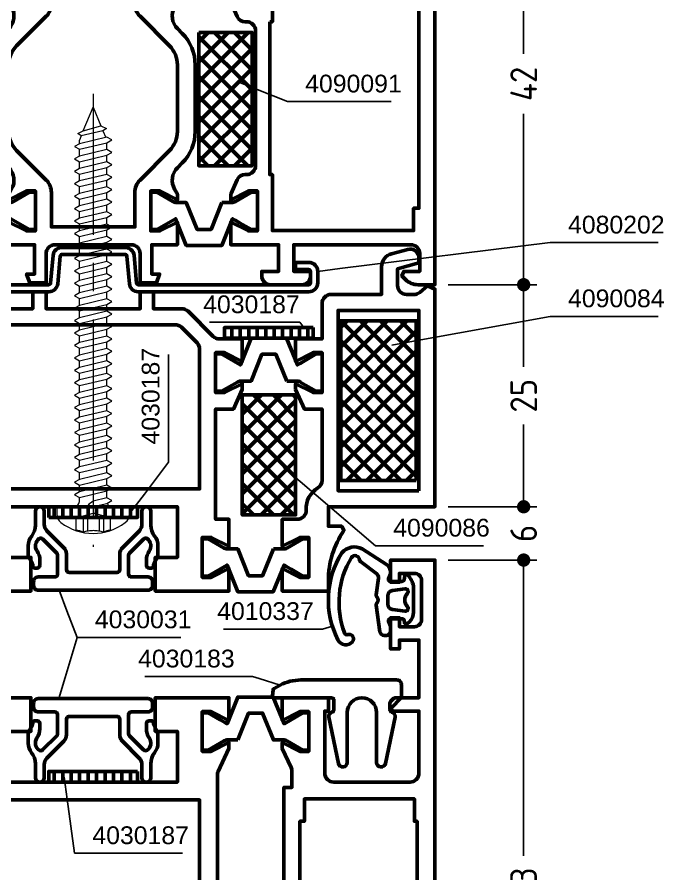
# Model space of a CAD drawing. Header units: millimetres. Extents: x 33 to 159, y 23 to 255.
# Drawn here: x 86.3 to 159.2, y 102.6 to 199 of the extents above; entities that cross this region are included whole.
import ezdxf

# ---------------------------------------------------------------- set-up
doc = ezdxf.new("R2010")
doc.units = ezdxf.units.MM
doc.linetypes.add('CENTER', pattern=[50.8, 31.75, -6.35, 6.35, -6.35])
doc.linetypes.add('HIDDEN', pattern=[9.525, 6.35, -3.175])
for name, color, linetype, lineweight in [('AM_5', 3, 'Continuous', 25), ('AM_C', 50, 'Continuous', 50), ('AM_S', 80, 'Continuous', 50), ('Cent3', 70, 'CENTER', 18), ('CHide4', 10, 'HIDDEN', 13), ('Cont4', 10, 'Continuous', 13)]:
    doc.layers.add(name, color=color, linetype=linetype, lineweight=lineweight)
doc.styles.add('HBS_DIMTEXTSTYLE', font='isocp.shx')
doc.styles.add('SWISSL', font='swissl.ttf')
doc.dimstyles.new('Konstruktionsschnitt 1-1$0', dxfattribs={"dimscale": 0, "dimtxt": 3, "dimasz": 1.5, "dimexe": 1.5, "dimexo": 1.5, "dimgap": 1.5, "dimtad": 0, "dimdsep": 46, "dimtxsty": 'HBS_DIMTEXTSTYLE', "dimblk": 'PUNKT', "dimcen": 0, "dimclrd": 3, "dimclre": 3, "dimclrt": 2, "dimadec": 1, "dimazin": 2, "dimtfac": 0.7, "dimtofl": 0, "dimtmove": 0, "dimatfit": 3, "dimfxl": 0, "dimtolj": 1, "dimtzin": 0, "dimarcsym": 0})

# ---------------------------------------------------------------- blocks, each defined once
blk = doc.blocks.new('PUNKT')
at = {"color": 0, "linetype": 'Continuous'}
blk.add_line((-0.5, 0), (-1, 0), dxfattribs=at)
at = {"color": 0, "linetype": 'Continuous', "const_width": 0.5}
blk.add_lwpolyline([(-0.25, 0, 1), (0.25, 0, 1)], format="xyb", close=True, dxfattribs=at)
blk = doc.blocks.new('*D35')
at = {"layer": 'AM_5', "color": 3, "lineweight": -2, "transparency": 16777216}
for p, q in [((134.861, 137.9), (144.861, 137.9)), ((143.361, 136.4), (143.361, 104.612)), ((143.361, 66.4), (143.361, 98.187)), ((134.861, 64.9), (144.861, 64.9))]:
    blk.add_line(p, q, dxfattribs=at)
at = {"layer": 'AM_5', "color": 3, "lineweight": -2, "transparency": 16777216, "xscale": 1.5, "yscale": 1.5, "zscale": 1.5}
for p, rotation in [((143.361, 137.9), 90), ((143.361, 64.9), 270)]:
    blk.add_blockref('PUNKT', p, dxfattribs=dict(at, rotation=rotation))
at = {"layer": 'AM_5', "color": 2, "transparency": 16777216, "insert": (143.361, 101.4), "char_height": 3, "attachment_point": 5, "rotation": 90, "style": 'HBS_DIMTEXTSTYLE'}
blk.add_mtext('\\A1;73', dxfattribs=at)
blk = doc.blocks.new('*D36')
at = {"layer": 'AM_5', "color": 3, "lineweight": -2, "transparency": 16777216}
for p, q in [((143.361, 145.4), (143.361, 146.9)), ((134.861, 143.9), (144.861, 143.9)), ((134.861, 137.9), (144.861, 137.9)), ((143.361, 136.4), (143.361, 134.9))]:
    blk.add_line(p, q, dxfattribs=at)
at = {"layer": 'AM_5', "color": 3, "lineweight": -2, "transparency": 16777216, "xscale": 1.5, "yscale": 1.5, "zscale": 1.5}
for p, rotation in [((143.361, 143.9), 270), ((143.361, 137.9), 90)]:
    blk.add_blockref('PUNKT', p, dxfattribs=dict(at, rotation=rotation))
at = {"layer": 'AM_5', "color": 2, "transparency": 16777216, "insert": (143.361, 140.9), "char_height": 3, "attachment_point": 5, "rotation": 90, "style": 'HBS_DIMTEXTSTYLE'}
blk.add_mtext('\\A1;6', dxfattribs=at)
blk = doc.blocks.new('*D37')
at = {"layer": 'AM_5', "color": 3, "lineweight": -2, "transparency": 16777216}
for p, q in [((134.861, 168.9), (144.861, 168.9)), ((143.361, 167.4), (143.361, 159.65)), ((143.361, 145.4), (143.361, 153.149)), ((134.861, 143.9), (144.861, 143.9))]:
    blk.add_line(p, q, dxfattribs=at)
at = {"layer": 'AM_5', "color": 3, "lineweight": -2, "transparency": 16777216, "xscale": 1.5, "yscale": 1.5, "zscale": 1.5}
for p, rotation in [((143.361, 168.9), 90), ((143.361, 143.9), 270)]:
    blk.add_blockref('PUNKT', p, dxfattribs=dict(at, rotation=rotation))
at = {"layer": 'AM_5', "color": 2, "transparency": 16777216, "insert": (143.361, 156.4), "char_height": 3, "attachment_point": 5, "rotation": 90, "style": 'HBS_DIMTEXTSTYLE'}
blk.add_mtext('\\A1;25', dxfattribs=at)
blk = doc.blocks.new('*S513')
at = {"layer": 'AM_5', "color": 3}
for p, q in [((100.676, 124.783), (112.806, 124.783)), ((112.806, 124.783), (113.55, 124.553))]:
    blk.add_line(p, q, dxfattribs=at)
at = {"layer": 'AM_5', "color": 3, "linetype": 'Continuous'}
blk.add_line((113.55, 124.553), (115.939, 123.814), dxfattribs=at)
at = {"layer": 'AM_5', "color": 2, "insert": (110.806, 125.783), "char_height": 2, "attachment_point": 9, "style": 'SWISSL'}
blk.add_mtext('4030183', dxfattribs=at)
blk = doc.blocks.new('*S517')
at = {"layer": 'AM_5', "color": 3, "linetype": 'Continuous'}
blk.add_line((91.928, 110.99), (91.583, 113.466), dxfattribs=at)
at = {"layer": 'AM_5', "color": 3}
for p, q in [((92.779, 104.891), (91.928, 110.99)), ((104.929, 104.891), (92.779, 104.891))]:
    blk.add_line(p, q, dxfattribs=at)
at = {"layer": 'AM_5', "color": 2, "insert": (94.779, 105.891), "char_height": 2, "attachment_point": 7, "style": 'SWISSL'}
blk.add_mtext('4030187', dxfattribs=at)
blk = doc.blocks.new('*S518')
at = {"layer": 'AM_5', "color": 3}
for p, q in [((103.367, 161.059), (103.367, 148.908)), ((103.367, 148.908), (100.64, 145.323))]:
    blk.add_line(p, q, dxfattribs=at)
at = {"layer": 'AM_5', "color": 3, "linetype": 'Continuous'}
blk.add_line((100.64, 145.323), (99.127, 143.333), dxfattribs=at)
at = {"layer": 'AM_5', "color": 2, "insert": (102.367, 150.908), "char_height": 2, "attachment_point": 7, "rotation": 90, "style": 'SWISSL'}
blk.add_mtext('4030187', dxfattribs=at)
blk = doc.blocks.new('*S519')
at = {"layer": 'AM_5', "color": 3, "linetype": 'Continuous'}
for p, q in [((91.919, 132.166), (91.022, 134.5)), ((91.721, 124.696), (91.008, 122.3))]:
    blk.add_line(p, q, dxfattribs=at)
at = {"layer": 'AM_5', "color": 3}
for p, q in [((93.06, 129.195), (91.919, 132.166)), ((93.06, 129.195), (91.721, 124.696)), ((104.76, 129.195), (93.06, 129.195))]:
    blk.add_line(p, q, dxfattribs=at)
at = {"layer": 'AM_5', "color": 2, "insert": (95.06, 130.195), "char_height": 2, "attachment_point": 7, "style": 'SWISSL'}
blk.add_mtext('4030031', dxfattribs=at)
blk = doc.blocks.new('ws4070048')
at = {"layer": 'Cent3', "ltscale": 0.5}
blk.add_line((0, -46.5), (0, 4.5), dxfattribs=at)
at = {"layer": 'CHide4', "ltscale": 0.5}
for p, q in [((-1.171, 1.248), (-1.171, 2.885)), ((-0.684, 1.248), (-0.684, 2.753)), ((0.638, 1.248), (0.638, 2.753)), ((1.125, 1.248), (1.125, 2.885))]:
    blk.add_line(p, q, dxfattribs=at)
for points in [[(-1.973, 2.666), (-1.973, 1.248)], [(1.927, 2.682), (1.927, 1.248)], [(-1.973, 1.248), (-0.023, 0.726)], [(1.927, 1.248), (-0.023, 0.726)]]:
    blk.add_lwpolyline(points, dxfattribs=at)
for centre, radius, start, end in [((-1.962, 4.206), 1.539, 269.57434, 300.88365), ((-0.023, 6.163), 3.474, 250.69884, 289.30116), ((1.885, 4.206), 1.525, 240.10442, 271.56463), ((-1.572, 2.616), 1.425, 253.66426, 286.33574), ((-0.023, 13.162), 11.97, 264.49478, 275.50522), ((1.526, 2.616), 1.425, 253.66426, 286.33574)]:
    blk.add_arc(centre, radius, start, end, dxfattribs=at)
at = {"layer": 'Cont4'}
blk.add_lwpolyline([(3.625, 1.781, 0.336235), (-3.625, 1.781, 0.234691), (-4.1, 0.825), (-4.1, 0), (4.1, 0), (4.1, 0.825, 0.234691), (3.625, 1.781, 0.14402)], format="xyb", dxfattribs=at)
for points in [[(-1.55, -0.382), (-2.1, -0.7), (-1.55, -1.018), (0, -0.647), (0.55, -0.233), (0, -0.012)], [(-1.55, -1.782), (-2.1, -2.1), (-1.55, -2.418), (1.55, -1.677), (2.1, -1.359), (1.55, -1.042)], [(-1.55, -3.182), (-2.1, -3.5), (-1.55, -3.818), (1.55, -3.077), (2.1, -2.759), (1.55, -2.442)], [(-1.55, -4.582), (-2.1, -4.9), (-1.55, -5.218), (1.55, -4.477), (2.1, -4.159), (1.55, -3.842)], [(-1.55, -5.982), (-2.1, -6.3), (-1.55, -6.618), (1.55, -5.877), (2.1, -5.559), (1.55, -5.242)], [(-1.55, -7.382), (-2.1, -7.7), (-1.55, -8.018), (1.55, -7.277), (2.1, -6.959), (1.55, -6.642)], [(-1.55, -8.782), (-2.1, -9.1), (-1.55, -9.418), (1.55, -8.677), (2.1, -8.359), (1.55, -8.042)], [(-1.55, -10.182), (-2.1, -10.5), (-1.55, -10.818), (1.55, -10.077), (2.1, -9.759), (1.55, -9.442)], [(-1.55, -11.582), (-2.1, -11.9), (-1.55, -12.218), (1.55, -11.477), (2.1, -11.159), (1.55, -10.842)], [(-1.55, -12.982), (-2.1, -13.3), (-1.55, -13.618), (1.55, -12.877), (2.1, -12.559), (1.55, -12.242)], [(-1.55, -14.382), (-2.1, -14.7), (-1.55, -15.018), (1.55, -14.277), (2.1, -13.959), (1.55, -13.642)], [(-1.55, -15.782), (-2.1, -16.1), (-1.55, -16.418), (1.55, -15.677), (2.1, -15.359), (1.55, -15.042)], [(-1.55, -17.182), (-2.1, -17.5), (-1.55, -17.818), (1.55, -17.077), (2.1, -16.759), (1.55, -16.442)], [(-1.55, -18.582), (-2.1, -18.9), (-1.55, -19.218), (1.55, -18.477), (2.1, -18.159), (1.55, -17.842)], [(-1.55, -19.982), (-2.1, -20.3), (-1.55, -20.618), (1.55, -19.877), (2.1, -19.559), (1.55, -19.242)], [(-1.55, -21.382), (-2.1, -21.7), (-1.55, -22.018), (1.55, -21.277), (2.1, -20.959), (1.55, -20.642)], [(-1.55, -22.782), (-2.1, -23.1), (-1.55, -23.418), (1.55, -22.677), (2.1, -22.359), (1.55, -22.042)], [(-1.55, -24.182), (-2.1, -24.5), (-1.55, -24.818), (1.55, -24.077), (2.1, -23.759), (1.55, -23.442)], [(-1.55, -25.582), (-2.1, -25.9), (-1.55, -26.218), (1.55, -25.477), (2.1, -25.159), (1.55, -24.842)], [(-1.55, -26.982), (-2.1, -27.3), (-1.55, -27.618), (1.55, -26.877), (2.1, -26.559), (1.55, -26.242)], [(-1.55, -28.382), (-2.1, -28.7), (-1.55, -29.018), (1.55, -28.277), (2.1, -27.959), (1.55, -27.642)], [(-1.55, -29.782), (-2.1, -30.1), (-1.55, -30.418), (1.55, -29.677), (2.1, -29.359), (1.55, -29.042)], [(-1.55, -31.182), (-2.1, -31.5), (-1.55, -31.818), (1.55, -31.077), (2.1, -30.759), (1.55, -30.442)], [(-1.55, -32.582), (-2.1, -32.9), (-1.55, -33.218), (1.55, -32.477), (2.1, -32.159), (1.55, -31.842)], [(-1.55, -33.982), (-2.1, -34.3), (-1.55, -34.618), (1.55, -33.877), (2.1, -33.559), (1.55, -33.242)], [(-1.55, -35.382), (-2.1, -35.7), (-1.55, -36.018), (1.55, -35.277), (2.1, -34.959), (1.55, -34.642)], [(-1.55, -36.782), (-2.1, -37.1), (-1.55, -37.418), (1.55, -36.677), (2.1, -36.359), (1.55, -36.042)], [(-1.55, -38.182), (-2.1, -38.5), (-1.55, -38.818), (1.55, -38.077), (2.1, -37.759), (1.55, -37.442)], [(-1.55, -39.582), (-2.1, -39.9), (-1.55, -40.218), (1.55, -39.477), (2.1, -39.159), (1.55, -38.842)], [(-1.55, -40.982), (-2.1, -41.3), (-1.55, -41.618), (1.55, -40.877), (2.1, -40.559), (1.55, -40.242)], [(1.342, -41.76), (1.733, -42.024), (1.107, -42.328), (-0.872, -42.896), (-1.497, -42.594), (-1.107, -42.328)]]:
    blk.add_lwpolyline(points, close=True, dxfattribs=at)
for points in [[(1.55, -0.6), (1.55, -1.042)], [(-1.55, -1.018), (-1.55, -1.782)], [(1.55, -1.677), (1.55, -2.442)], [(-1.55, -2.418), (-1.55, -3.182)], [(-1.55, -3.818), (-1.55, -4.582)], [(1.55, -3.077), (1.55, -3.842)], [(1.55, -4.477), (1.55, -5.242)], [(-1.55, -5.218), (-1.55, -5.982)], [(-1.55, -6.618), (-1.55, -7.382)], [(1.55, -5.877), (1.55, -6.642)], [(1.55, -7.277), (1.55, -8.042)], [(-1.55, -8.018), (-1.55, -8.782)], [(1.55, -8.677), (1.55, -9.442)], [(-1.55, -9.418), (-1.55, -10.182)], [(1.55, -10.077), (1.55, -10.842)], [(-1.55, -10.818), (-1.55, -11.582)], [(1.55, -11.477), (1.55, -12.242)], [(-1.55, -12.218), (-1.55, -12.982)], [(1.55, -12.877), (1.55, -13.642)], [(-1.55, -13.618), (-1.55, -14.382)], [(1.55, -14.277), (1.55, -15.042)], [(-1.55, -15.018), (-1.55, -15.782)], [(1.55, -15.677), (1.55, -16.442)], [(-1.55, -16.418), (-1.55, -17.182)], [(1.55, -17.077), (1.55, -17.842)], [(-1.55, -17.818), (-1.55, -18.582)], [(-1.55, -19.218), (-1.55, -19.982)], [(1.55, -18.477), (1.55, -19.242)], [(1.55, -19.877), (1.55, -20.642)], [(-1.55, -20.618), (-1.55, -21.382)], [(-1.55, -22.018), (-1.55, -22.782)], [(1.55, -21.277), (1.55, -22.042)], [(1.55, -22.677), (1.55, -23.442)], [(-1.55, -23.418), (-1.55, -24.182)], [(1.55, -24.077), (1.55, -24.842)], [(-1.55, -24.818), (-1.55, -25.582)], [(1.55, -25.477), (1.55, -26.242)], [(-1.55, -26.218), (-1.55, -26.982)], [(1.55, -26.877), (1.55, -27.642)], [(-1.55, -27.618), (-1.55, -28.382)], [(1.55, -28.277), (1.55, -29.042)], [(-1.55, -29.018), (-1.55, -29.782)], [(1.55, -29.677), (1.55, -30.442)], [(-1.55, -30.418), (-1.55, -31.182)], [(-1.55, -31.818), (-1.55, -32.582)], [(1.55, -31.077), (1.55, -31.842)], [(1.55, -32.477), (1.55, -33.242)], [(-1.55, -33.218), (-1.55, -33.982)], [(-1.55, -34.618), (-1.55, -35.382)], [(1.55, -33.877), (1.55, -34.642)], [(1.55, -35.277), (1.55, -36.042)], [(-1.55, -36.018), (-1.55, -36.782)], [(-1.55, -37.418), (-1.55, -38.182)], [(1.55, -36.677), (1.55, -37.442)], [(1.55, -38.077), (1.55, -38.842)], [(-1.55, -38.818), (-1.55, -39.582)], [(1.55, -39.477), (1.55, -40.242)], [(-1.55, -40.218), (-1.55, -40.982)], [(1.342, -41.76), (1.55, -41.258)], [(1.55, -40.877), (1.55, -41.258)], [(-1.107, -42.328), (-1.414, -41.585)], [(1.107, -42.328), (0, -45), (-0.872, -42.896)]]:
    blk.add_lwpolyline(points, dxfattribs=at)
for centre, start, end in [((-2.15, -0.6), 19.28031, 90), ((2.15, -0.6), 90, 180)]:
    blk.add_arc(centre, 0.6, start, end, dxfattribs=at)
blk = doc.blocks.new('*S525')
at = {"layer": 'AM_5', "color": 3, "linetype": 'Continuous'}
blk.add_line((113.529, 190.818), (111.211, 191.755), dxfattribs=at)
at = {"layer": 'AM_5', "color": 3}
for p, q in [((116.752, 189.515), (113.529, 190.818)), ((128.452, 189.515), (116.752, 189.515))]:
    blk.add_line(p, q, dxfattribs=at)
at = {"layer": 'AM_5', "color": 2, "insert": (118.752, 190.515), "char_height": 2, "attachment_point": 7, "style": 'SWISSL'}
blk.add_mtext('4090091', dxfattribs=at)
blk = doc.blocks.new('*S527')
at = {"layer": 'AM_5', "color": 3}
for p, q in [((107.982, 164.665), (118.133, 164.665)), ((118.133, 164.665), (118.595, 164.075))]:
    blk.add_line(p, q, dxfattribs=at)
at = {"layer": 'AM_5', "color": 2, "insert": (118.133, 165.665), "char_height": 2, "attachment_point": 9, "style": 'SWISSL'}
blk.add_mtext('4030187', dxfattribs=at)
blk = doc.blocks.new('*S529')
at = {"layer": 'AM_5', "color": 3}
for p, q in [((146.361, 165.333), (130.968, 162.542)), ((158.518, 165.333), (146.361, 165.333))]:
    blk.add_line(p, q, dxfattribs=at)
at = {"layer": 'AM_5', "color": 3, "linetype": 'Continuous'}
blk.add_line((130.968, 162.542), (128.508, 162.096), dxfattribs=at)
at = {"layer": 'AM_5', "color": 2, "insert": (148.361, 166.333), "char_height": 2, "attachment_point": 7, "style": 'SWISSL'}
blk.add_mtext('4090084', dxfattribs=at)
blk = doc.blocks.new('*S530')
at = {"layer": 'AM_5', "color": 3, "linetype": 'Continuous'}
blk.add_line((118.17, 146.737), (116.265, 148.356), dxfattribs=at)
at = {"layer": 'AM_5', "color": 3}
for p, q in [((126.671, 139.513), (118.17, 146.737)), ((138.827, 139.513), (126.671, 139.513))]:
    blk.add_line(p, q, dxfattribs=at)
at = {"layer": 'AM_5', "color": 2, "insert": (128.671, 140.513), "char_height": 2, "attachment_point": 7, "style": 'SWISSL'}
blk.add_mtext('4090086', dxfattribs=at)
blk = doc.blocks.new('*S533')
at = {"layer": 'AM_5', "color": 3}
for p, q in [((120.715, 130.127), (121.817, 130.441)), ((109.564, 130.127), (120.715, 130.127))]:
    blk.add_line(p, q, dxfattribs=at)
at = {"layer": 'AM_5', "color": 2, "insert": (119.715, 131.127), "char_height": 2, "attachment_point": 9, "style": 'SWISSL'}
blk.add_mtext('4010337', dxfattribs=at)
blk = doc.blocks.new('*D140')
at = {"layer": 'AM_5', "color": 3, "lineweight": -2, "transparency": 16777216}
for p, q in [((134.861, 210.9), (144.861, 210.9)), ((143.361, 209.4), (143.361, 194.9)), ((143.361, 170.4), (143.361, 188.119)), ((134.861, 168.9), (144.861, 168.9))]:
    blk.add_line(p, q, dxfattribs=at)
at = {"layer": 'AM_5', "color": 3, "lineweight": -2, "transparency": 16777216, "xscale": 1.5, "yscale": 1.5, "zscale": 1.5}
for p, rotation in [((143.361, 210.9), 90), ((143.361, 168.9), 270)]:
    blk.add_blockref('PUNKT', p, dxfattribs=dict(at, rotation=rotation))
at = {"layer": 'AM_5', "color": 2, "transparency": 16777216, "insert": (143.361, 191.509), "char_height": 3, "attachment_point": 5, "rotation": 90, "style": 'HBS_DIMTEXTSTYLE'}
blk.add_mtext('\\A1;42', dxfattribs=at)
blk = doc.blocks.new('*S540')
at = {"layer": 'AM_5', "color": 3}
for p, q in [((146.361, 173.636), (122.643, 170.706)), ((158.497, 173.636), (146.361, 173.636))]:
    blk.add_line(p, q, dxfattribs=at)
at = {"layer": 'AM_5', "color": 3, "linetype": 'Continuous'}
blk.add_line((122.643, 170.706), (120.161, 170.4), dxfattribs=at)
at = {"layer": 'AM_5', "color": 2, "insert": (148.361, 174.636), "char_height": 2, "attachment_point": 7, "style": 'SWISSL'}
blk.add_mtext('4080202', dxfattribs=at)
blk = doc.blocks.new('WI1021356')
for points in [[(-24.5, 66.329), (-24.5, 30.21, 0.109518), (-24.406, 29.787), (-23.2, 27.2), (-23.201, 26.55), (-25.201, 27.55), (-26.201, 27.55), (-26.201, 23.05), (-25.201, 23.05), (-23.201, 24.05), (-23.201, 21.5), (-31.501, 21.5), (-31.501, 25.3), (-29.001, 25.3), (-29.001, 31), (-48.001, 31)], [(-17, 70.9), (-17, 31.6), (-16.1, 31.6), (-16.1, 29.781, -0.109518), (-16.194, 29.358), (-17.2, 27.2), (-17.2, 26.55), (-15.2, 27.55), (-14.2, 27.55), (-14.2, 23.05), (-15.2, 23.05), (-17.2, 24.05), (-17.2, 21.5), (-12, 21.5), (-12, 23), (-12.4, 23), (-12.4, 30, -0.414214), (-11.4, 31), (-2.8, 31, -0.414214), (-1.8, 30), (-1.8, 23), (-4.8, 23), (-4.941, 22.659), (-3.783, 21.5), (-1.8, 21.5), (-1.8, 15), (-4, 15), (-4, 16), (-5, 16), (-5, 12.5), (-4, 12.5), (-4, 13.5), (-2.3, 13.5, -0.414214), (-1.5, 12.7), (-1.5, 8.3, -0.414214), (-2.3, 7.5), (-4, 7.5), (-4, 8.5), (-5, 8.5), (-5, 6), (0, 6), (0, 79)]]:
    blk.add_lwpolyline(points, format="xyb")
blk.add_lwpolyline([(-48.001, 25.3), (-45.501, 25.3), (-45.501, 21.5), (-53.801, 21.5)])
for points in [[(-50.501, 33), (-26.5, 33), (-26.5, 66.329, 0.198912), (-27.379, 68.45), (-29.136, 70.208, 0.154989), (-29.674, 70.486, -0.248244), (-31.525, 71.914, 0.293963), (-32.436, 72.5), (-44.566, 72.5, 0.293963), (-45.476, 71.914, -0.248244), (-47.327, 70.486, 0.154989), (-47.865, 70.208), (-49.622, 68.45, 0.198912), (-50.501, 66.329)], [(-22.209, 26.25), (-23.335, 26.25, -0.131652), (-23.735, 26.358), (-25.54, 27.4), (-26.201, 27.4), (-26.201, 23.2), (-25.54, 23.2), (-24.201, 23.973), (-23.713, 24.256), (-23.414, 24.428), (-22.201, 21.425), (-18.201, 21.425), (-16.988, 24.428), (-14.862, 23.2), (-14.201, 23.2), (-14.201, 27.4), (-14.862, 27.4), (-16.667, 26.358, -0.131652), (-17.067, 26.25), (-18.193, 26.25), (-19.415, 23.225), (-20.987, 23.225)]]:
    blk.add_lwpolyline(points, format="xyb", close=True)
blk.add_lwpolyline([(-15.2, 70.1), (-14.7, 70.1), (-14.7, 72.6), (-2.3, 72.6), (-2.3, 70.1), (-2, 70.1), (-2, 35.4), (-2.3, 35.4), (-2.3, 32.9), (-14.7, 32.9), (-14.7, 35.4), (-15.2, 35.4), (-15.2, 70.1)], close=True)
blk = doc.blocks.new('WI1021375')
for points in [[(17, 3.8), (16, 1.4), (14.66, 1.4, -0.145549), (13.607, -0.94, 0.17987), (13, -2.573), (13, -11), (14.5, -11), (15.5, -13.2), (15.5, -13.85), (13.5, -12.85), (12.5, -12.85), (12.5, -17.35), (13.5, -17.35), (15.5, -16.35), (15.5, -18.9), (10.7, -18.9), (10.7, -2.8, 0.414214), (9.7, -1.8), (7.7, -1.8, 0.414214), (6.7, -2.8), (6.7, -8.5), (5.2, -8.5), (5.2, -0.7, 0.414214), (4.2, 0.3), (1.687, 0.3, 0.124369), (0.737, 0.06), (0, -0.338), (0, 25), (5, 25), (5, 22.5), (4, 22.5), (4, 23.5), (2.3, 23.5, 0.414214), (1.5, 22.7), (1.5, 18.3, 0.414214), (2.3, 17.5), (4, 17.5), (4, 18.5), (5, 18.5), (5, 15), (4, 15), (4, 16), (1.8, 16), (1.8, 9.5), (3.783, 9.5), (4.941, 8.341), (4.8, 8), (1.8, 8), (1.8, 3.6, 0.414214), (3.3, 2.1), (5.338, 2.1, -0.327538), (7.246, 0.7, 0.327538), (8.2, 0), (10.2, 0, 0.414214), (12.2, 2), (12.2, 8), (11.8, 8), (11.8, 9.5), (17, 9.5), (17, 6.95), (15, 7.95), (14, 7.95), (14, 3.45), (15, 3.45), (17, 4.45), (17, 3.8)], [(17.992, 4.75), (16.866, 4.75, 0.131652), (16.466, 4.643), (14.661, 3.6), (14, 3.6), (14, 7.8), (14.661, 7.8), (16, 7.027), (16.488, 6.745), (16.787, 6.572), (18, 9.575), (22, 9.575), (23.213, 6.572), (25.339, 7.8), (26, 7.8), (26, 3.6), (25.339, 3.6), (23.534, 4.643, 0.131652), (23.134, 4.75), (22.008, 4.75), (20.786, 7.775), (19.214, 7.775)], [(24.501, -11), (22.499, -11), (21.502, -13.2), (21.502, -13.85), (23.502, -12.85), (24.502, -12.85), (24.502, -17.35), (23.502, -17.35), (21.502, -16.35), (21.502, -18.9), (24.088, -18.9, -0.198912), (24.795, -19.192), (27.609, -22.007, 0.198912), (28.316, -22.3), (31.501, -22.3), (31.501, -24.199), (33.001, -24.199), (33.001, -22.3), (43.601, -22.3), (43.601, -24.199), (45.101, -24.199), (45.101, -22.3), (48.284, -22.3, 0.198912), (48.991, -22.007), (51.805, -19.192, -0.198912), (52.512, -18.9), (55.098, -18.9), (55.098, -16.35), (53.098, -17.35), (52.098, -17.35), (52.098, -12.85), (53.098, -12.85), (55.098, -13.85), (55.098, -13.2), (54.101, -11), (52.099, -11), (52.099, 1.401), (53.6, 1.401), (53.599, 4.45), (51.599, 3.45), (50.599, 3.45), (50.599, 7.95), (51.599, 7.95), (53.599, 6.95), (53.599, 9.5), (45.3, 9.5), (45.3, 5.7), (47.8, 5.7), (47.8, 0), (28.8, 0), (28.8, 5.7), (31.3, 5.7), (31.3, 9.5), (23, 9.5), (23, 6.95), (25, 7.95), (26, 7.95), (26, 3.45), (25, 3.45), (23, 4.45), (23, 1.401), (24.501, 1.401)], [(58.608, 4.75), (59.734, 4.75, -0.131652), (60.134, 4.643), (61.939, 3.6), (62.6, 3.6), (62.6, 7.8), (61.939, 7.8), (60.6, 7.027), (60.112, 6.745), (59.813, 6.572), (58.6, 9.575), (54.6, 9.575), (53.387, 6.572), (51.261, 7.8), (50.6, 7.8), (50.6, 3.6), (51.261, 3.6), (53.066, 4.643, -0.131652), (53.466, 4.75), (54.592, 4.75), (55.814, 7.775), (57.386, 7.775)], [(61.1, -13.2), (62.1, -11), (64.1, -11), (64.1, -2.974, 0.263753), (63.614, -2.116, -0.278267), (62.304, 0.346, 0.430144), (61.305, 1.4), (59.6, 1.4), (59.6, 4.45), (61.6, 3.45), (62.6, 3.45), (62.6, 7.95), (61.6, 7.95), (59.6, 6.95), (59.6, 9.5), (64.8, 9.5), (64.8, 8.318, 0.151177), (66.548, 2.67), (66.3, 2.2), (64.8, 2.2), (64.8, 0), (76.8, 0), (76.8, -24.5), (75.979, -24.883), (75.086, -24.134, 0.176327), (74.443, -23.9), (73.6, -23.9, 0.414214), (72.6, -24.9), (72.6, -26.8), (75, -27.443), (75, -28.003, -0.493145), (73.741, -28.969), (71.912, -28.479, -0.339454), (70.8, -27.03), (70.8, -23.9), (65.1, -23.9, -0.414214), (64.1, -22.9), (64.1, -18.9), (61.1, -18.9), (61.1, -16.35), (63.1, -17.35), (64.1, -17.35), (64.1, -12.85), (63.1, -12.85), (61.1, -13.85), (61.1, -13.2)], [(26.3, -17.738, 0.198912), (26.593, -18.445), (28.355, -20.207, 0.198912), (29.062, -20.5), (47.538, -20.5, 0.198912), (48.245, -20.207), (50.007, -18.445, 0.198912), (50.3, -17.738), (50.3, -2), (26.3, -2)], [(16.492, -14.15), (15.366, -14.15, -0.131652), (14.966, -14.043), (13.161, -13), (12.5, -13), (12.5, -17.2), (13.161, -17.2), (14.5, -16.427), (14.988, -16.145), (15.287, -15.972), (16.5, -18.975), (20.5, -18.975), (21.713, -15.972), (23.839, -17.2), (24.5, -17.2), (24.5, -13), (23.839, -13), (22.034, -14.043, -0.131652), (21.634, -14.15), (20.508, -14.15), (19.286, -17.175), (17.714, -17.175)], [(60.108, -14.15), (61.234, -14.15, 0.131652), (61.634, -14.043), (63.439, -13), (64.1, -13), (64.1, -17.2), (63.439, -17.2), (62.1, -16.427), (61.612, -16.145), (61.313, -15.972), (60.1, -18.975), (56.1, -18.975), (54.887, -15.972), (52.761, -17.2), (52.1, -17.2), (52.1, -13), (52.761, -13), (54.566, -14.043, 0.131652), (54.966, -14.15), (56.092, -14.15), (57.314, -17.175), (58.886, -17.175)]]:
    blk.add_lwpolyline(points, format="xyb", close=True)
blk.add_lwpolyline([(75, -1.8), (75, -22.1), (65.9, -22.1), (65.9, -1.8), (75, -1.8)], close=True)
blk = doc.blocks.new('WI1021364')
for points in [[(275.033, 179.576), (274.299, 177.962, -0.294108), (273.389, 177.376), (273.233, 177.376, 0.414214), (272.233, 176.376), (272.233, 161.176, 0.414214), (273.233, 160.176), (273.389, 160.176, -0.294108), (274.299, 159.59), (275.033, 157.976), (275.033, 157.326), (273.033, 158.326), (272.033, 158.326), (272.033, 153.826), (273.033, 153.826), (275.033, 154.826), (275.033, 152.276), (269.633, 152.276), (269.633, 149.276), (271.533, 149.276), (271.533, 148.776, -0.414214), (270.533, 147.776), (267.233, 147.776, -0.414214), (266.233, 148.776), (266.233, 149.276), (267.933, 149.276), (267.933, 152.276), (255.233, 152.276, 0.414214), (254.233, 151.276), (254.233, 131.776), (256.033, 131.776), (256.033, 132.776), (257.033, 132.776), (257.033, 129.276), (256.033, 129.276), (256.033, 130.276), (254.533, 130.276, 0.414214), (253.733, 129.476), (253.733, 125.076, 0.414214), (254.533, 124.276), (256.033, 124.276), (256.033, 125.276), (257.033, 125.276), (257.033, 122.776), (252.233, 122.776), (252.233, 214.776), (257.033, 214.776), (257.033, 212.276), (256.033, 212.276), (256.033, 213.276), (254.533, 213.276, 0.414214), (253.733, 212.476), (253.733, 208.076, 0.414214), (254.533, 207.276), (256.033, 207.276), (256.033, 208.276), (257.033, 208.276), (257.033, 204.776), (256.033, 204.776), (256.033, 205.776), (254.233, 205.776), (254.233, 186.276, 0.414214), (255.233, 185.276), (267.933, 185.276), (267.933, 188.276), (266.233, 188.276), (266.233, 188.776, -0.414214), (267.233, 189.776), (270.533, 189.776, -0.414214), (271.533, 188.776), (271.533, 188.276), (269.633, 188.276), (269.633, 185.276), (275.033, 185.276), (275.033, 182.726), (273.033, 183.726), (272.033, 183.726), (272.033, 179.226), (273.033, 179.226), (275.033, 180.226), (275.033, 179.576)], [(279.033, 172.534, -0.198912), (280.497, 176.069), (281.035, 176.607, 0.339454), (281.353, 179.021), (281.033, 179.576), (281.033, 180.226), (283.033, 179.226), (284.033, 179.226), (284.033, 183.726), (283.033, 183.726), (281.033, 182.726), (281.033, 185.276), (283.933, 185.276), (283.933, 188.576), (283.047, 188.576), (283.411, 189.576), (285.233, 189.576), (285.233, 186.276, 0.414214), (286.233, 185.276), (294.833, 185.276, 0.414214), (295.833, 186.276), (295.833, 189.576), (297.654, 189.576), (298.018, 188.576), (297.133, 188.576), (297.133, 185.276), (300.033, 185.276), (300.033, 182.726), (298.033, 183.726), (297.033, 183.726), (297.033, 179.226), (298.033, 179.226), (300.033, 180.226), (300.033, 179.576), (299.712, 179.021, 0.339454), (300.03, 176.607), (300.568, 176.069, -0.198912), (302.033, 172.534), (302.033, 165.019, -0.198912), (300.568, 161.483), (300.03, 160.945, 0.339454), (299.712, 158.531), (300.033, 157.976), (300.033, 157.326), (298.033, 158.326), (297.033, 158.326), (297.033, 153.826), (298.033, 153.826), (300.033, 154.826), (300.033, 152.276), (297.133, 152.276), (297.133, 148.976), (298.018, 148.976), (297.654, 147.976), (295.833, 147.976), (295.833, 151.276, 0.414214), (294.833, 152.276), (286.233, 152.276, 0.414214), (285.233, 151.276), (285.233, 147.976), (283.411, 147.976), (283.047, 148.976), (283.933, 148.976), (283.933, 152.276), (281.033, 152.276), (281.033, 154.826), (283.033, 153.826), (284.033, 153.826), (284.033, 158.326), (283.033, 158.326), (281.033, 157.326), (281.033, 157.976), (281.353, 158.531, 0.339454), (281.035, 160.945), (280.497, 161.483, -0.198912), (279.033, 165.019)], [(306.033, 157.976), (306.766, 159.59, -0.294108), (307.677, 160.176), (307.833, 160.176, 0.414214), (308.833, 161.176), (308.833, 176.376, 0.414214), (307.833, 177.376), (307.677, 177.376, -0.294108), (306.766, 177.962), (306.033, 179.576), (306.033, 180.226), (308.033, 179.226), (309.033, 179.226), (309.033, 183.726), (308.033, 183.726), (306.033, 182.726), (306.033, 185.276), (311.433, 185.276), (311.433, 188.276), (309.533, 188.276), (309.533, 188.776, -0.414214), (310.533, 189.776), (314.033, 189.776, -0.414214), (315.033, 188.776), (315.033, 188.276), (313.133, 188.276), (313.133, 185.276), (326.333, 185.276, 0.414214), (327.333, 186.276), (327.333, 188.276), (325.533, 188.276), (325.321, 188.788), (325.723, 189.19, -0.198912), (327.137, 189.776), (329.033, 189.776), (329.033, 147.776), (327.137, 147.776, -0.198912), (325.723, 148.362), (325.321, 148.764), (325.533, 149.276), (327.333, 149.276), (327.333, 151.276, 0.414214), (326.333, 152.276), (313.133, 152.276), (313.133, 149.276), (315.033, 149.276), (315.033, 148.776, -0.414214), (314.033, 147.776), (310.533, 147.776, -0.414214), (309.533, 148.776), (309.533, 149.276), (311.433, 149.276), (311.433, 152.276), (306.033, 152.276), (306.033, 154.826), (308.033, 153.826), (309.033, 153.826), (309.033, 158.326), (308.033, 158.326), (306.033, 157.326), (306.033, 157.976)], [(276.025, 180.526), (274.899, 180.526, 0.131652), (274.499, 180.419), (272.694, 179.376), (272.033, 179.376), (272.033, 183.576), (272.694, 183.576), (274.033, 182.803), (274.521, 182.52), (274.82, 182.348), (276.033, 185.351), (280.033, 185.351), (281.246, 182.348), (283.372, 183.576), (284.033, 183.576), (284.033, 179.376), (283.372, 179.376), (281.567, 180.419, 0.131652), (281.167, 180.526), (280.041, 180.526), (278.819, 183.551), (277.247, 183.551)], [(305.041, 180.526), (306.167, 180.526, -0.131652), (306.567, 180.419), (308.372, 179.376), (309.033, 179.376), (309.033, 183.576), (308.372, 183.576), (307.033, 182.803), (306.545, 182.52), (306.246, 182.348), (305.033, 185.351), (301.033, 185.351), (299.82, 182.348), (297.694, 183.576), (297.033, 183.576), (297.033, 179.376), (297.694, 179.376), (299.499, 180.419, -0.131652), (299.899, 180.526), (301.025, 180.526), (302.247, 183.551), (303.819, 183.551)], [(281.033, 172.534, -0.198912), (281.912, 174.655), (285.247, 177.99, 0.198912), (285.833, 179.405), (285.833, 183.276), (295.233, 183.276), (295.233, 179.405, 0.198912), (295.819, 177.99), (299.154, 174.655, -0.198912), (300.033, 172.534), (300.033, 165.019, -0.198912), (299.154, 162.897), (295.819, 159.562, 0.198912), (295.233, 158.148), (295.233, 154.276), (285.833, 154.276), (285.833, 158.148, 0.198912), (285.247, 159.562), (281.912, 162.897, -0.198912), (281.033, 165.019)], [(276.025, 157.026), (274.899, 157.026, -0.131652), (274.499, 157.133), (272.694, 158.175), (272.033, 158.175), (272.033, 153.975), (272.694, 153.975), (274.033, 154.748), (274.521, 155.031), (274.82, 155.204), (276.033, 152.201), (280.033, 152.201), (281.246, 155.204), (283.372, 153.975), (284.033, 153.975), (284.033, 158.175), (283.372, 158.175), (281.567, 157.133, -0.131652), (281.167, 157.026), (280.041, 157.026), (278.819, 154.001), (277.247, 154.001)], [(305.041, 157.026), (306.167, 157.026, 0.131652), (306.567, 157.133), (308.372, 158.175), (309.033, 158.175), (309.033, 153.975), (308.372, 153.975), (307.033, 154.748), (306.545, 155.031), (306.246, 155.204), (305.033, 152.201), (301.033, 152.201), (299.82, 155.204), (297.694, 153.975), (297.033, 153.975), (297.033, 158.175), (297.694, 158.175), (299.499, 157.133, 0.131652), (299.899, 157.026), (301.025, 157.026), (302.247, 154.001), (303.819, 154.001)]]:
    blk.add_lwpolyline(points, format="xyb", close=True)
for points in [[(254.433, 181.176), (254.433, 183.676), (270.333, 183.676), (270.333, 177.376), (270.633, 177.376), (270.633, 160.176), (270.333, 160.176), (270.333, 153.876), (254.433, 153.876), (254.433, 156.376), (253.933, 156.376), (253.933, 181.176), (254.433, 181.176)], [(310.433, 177.376), (310.733, 177.376), (310.733, 183.676), (326.633, 183.676), (326.633, 181.176), (327.233, 181.176), (327.233, 156.376), (326.633, 156.376), (326.633, 153.876), (310.733, 153.876), (310.733, 160.176), (310.433, 160.176), (310.433, 177.376)]]:
    blk.add_lwpolyline(points, close=True)
blk = doc.blocks.new('WI4010337')
for points in [[(3, -2.6, -0.059278), (2.906, -2.589, -0.117049), (1.671, -1.961, -0.635393), (1.765, -1.612), (2.235, -1.529, 0.36397), (2.4, -1.332), (2.4, 0.042, 0.520567), (2.132, 0.23), (1.55, 0.018, -0.087489), (1.447, 0), (1.344, 0, -0.254502), (0.504, 0.457), (-1.26, 3.186, -0.346313), (-0.821, 5.483, -0.262362), (8.988, 5.923, -0.532594), (9.193, 4.276, -0.763093), (8.39, 4.811, 0.405422), (8.209, 5.187, 0.226764), (-0.303, 4.397, 0.686875), (-0.041, 3.502, -0.213671), (0.174, 3.383), (1.562, 1.545, 0.272627), (2.031, 1.351), (3.908, 1.616, -0.228564), (4.156, 1.537, 0.398435), (4.844, 1.537, -0.228564), (5.092, 1.616), (8.07, 1.195, -0.373635), (8.5, 0.7), (8.5, 0.5, -0.414214), (8, 0), (7.553, 0, -0.087489), (7.45, 0.018), (6.868, 0.23, 0.520567), (6.6, 0.042), (6.6, -1.332, 0.36397), (6.765, -1.529), (7.035, -1.577, -0.594937), (7.146, -1.91), (6.948, -2.123, -0.208), (5.851, -2.6)], [(4.976, 0.3, -0.378866), (5.571, -0.227), (5.748, -1.663, -0.717695), (5.235, -1.91, 0.421053), (3.765, -1.91, -0.717695), (3.252, -1.663), (3.429, -0.227, -0.378866), (4.024, 0.3)]]:
    blk.add_lwpolyline(points, format="xyb", close=True)
blk = doc.blocks.new('WI4030031')
blk.add_lwpolyline([(6.2, -9.4, 0.414214), (6.7, -8.9), (6.7, -8.4, 0.414214), (6.2, -7.9), (4.3, -7.9, -0.414214), (4, -7.6), (4, -5.438, -0.198912), (4.088, -5.226), (5.695, -3.619, -0.366985), (6.082, -3.587, -0.409938), (6.321, -4.97, 0.152896), (6, -5.997), (6, -6.6, 0.414214), (6.3, -6.9), (6.6, -6.9, 0.414214), (6.8, -6.7), (6.8, -6.546, -0.131652), (6.84, -6.396), (7.26, -5.67, 0.131652), (7.3, -5.52), (7.3, -4.4, 0.166731), (6.921, -3.295, -0.166731), (6.5, -2.068), (6.5, -0.5, 1), (5.5, -0.5), (5.5, -1.986, -0.198912), (5.207, -2.693), (3.293, -4.607, 0.198912), (3, -5.314), (3, -7.1, -0.414214), (2.7, -7.4), (-2.7, -7.4, -0.414214), (-3, -7.1), (-3, -5.314, 0.198912), (-3.293, -4.607), (-5.207, -2.693, -0.198912), (-5.5, -1.986), (-5.5, -0.5, 1), (-6.5, -0.5), (-6.5, -2.068, -0.166731), (-6.921, -3.295, 0.166731), (-7.3, -4.4), (-7.3, -5.52, 0.131652), (-7.26, -5.67), (-6.84, -6.396, -0.131652), (-6.8, -6.546), (-6.8, -6.7, 0.414214), (-6.6, -6.9), (-6.3, -6.9, 0.414214), (-6, -6.6), (-6, -5.997, 0.152896), (-6.321, -4.97, -0.409938), (-6.082, -3.587, -0.366985), (-5.695, -3.619), (-4.088, -5.226, -0.198912), (-4, -5.438), (-4, -7.6, -0.414214), (-4.3, -7.9), (-6.2, -7.9, 0.414214), (-6.7, -8.4), (-6.7, -8.9, 0.414214), (-6.2, -9.4), (6.2, -9.4)], format="xyb", close=True)
blk = doc.blocks.new('WI4030183')
blk.add_lwpolyline([(7.3, 2, -0.414214), (7.8, 1.5), (7.8, 0.2, -0.414214), (7.6, 0), (7.083, 0, 0.198912), (6.941, -0.059), (6.588, -0.412, 0.198912), (6.5, -0.624), (6.5, -1.325, 0.341999), (6.725, -1.616, -0.401322), (7.089, -2.203), (5.989, -7.403, -0.900845), (5, -7.3), (5, -1.65, 1), (1.7, -1.65), (1.7, -7.3, -0.900845), (0.711, -7.403), (-0.389, -2.203, -0.401322), (-0.025, -1.616, 0.341999), (0.2, -1.325), (0.2, -0.298, 0.445229), (-0.131, 0), (-6.514, 0, -0.445229), (-6.713, 0.221), (-6.642, 0.894, -0.249328), (-6.537, 1.05), (-5.851, 1.415, -0.120826), (-3.542, 2), (7.3, 2)], format="xyb", close=True)
blk = doc.blocks.new('WI4030187')
h = blk.add_hatch()
h.set_pattern_fill('LINE', color=256, scale=0.3, angle=90)
h.paths.add_polyline_path([(5, 0), (5, 1.2), (-5, 1.2), (-5, 0)])
blk.add_lwpolyline([(5, 1.2), (5, 0), (-5, 0), (-5, 1.2), (5, 1.2)], close=True)
blk = doc.blocks.new('WI4080202')
blk.add_lwpolyline([(-48.316, -0.183), (-48.614, -3.587, -0.388879), (-49.61, -4.5), (-57.2, -4.5), (-57.2, -3.7), (-49.61, -3.7, 0.388879), (-49.411, -3.517), (-49.113, -0.113, -0.388879), (-48.117, 0.8), (-28.483, 0.8, -0.388879), (-27.487, -0.113), (-27.215, -3.217, 0.388879), (-27.016, -3.4), (-19.884, -3.4, 0.388879), (-19.685, -3.217), (-19.413, -0.113, -0.388879), (-18.417, 0.8), (0.8, 0.8, -0.414214), (1.8, -0.2), (1.8, -1.5, -0.414214), (0.8, -2.5), (-0.7, -2.5), (-0.7, -1.7), (0.8, -1.7, 0.414214), (1, -1.5), (1, -0.2, 0.414214), (0.8, 0), (-18.417, 0, 0.388879), (-18.616, -0.183), (-18.888, -3.287, -0.388879), (-19.884, -4.2), (-27.016, -4.2, -0.388879), (-28.012, -3.287), (-28.284, -0.183, 0.388879), (-28.483, 0), (-48.117, 0, 0.388879), (-48.316, -0.183)], format="xyb", close=True)
blk = doc.blocks.new('WI4090084')
h = blk.add_hatch()
h.set_pattern_fill('ANSI37', color=256, scale=0.5)
h.set_pattern_definition([(45, (-18.55, -9.35), (-1.12253, 1.12253), []), (135, (-18.55, -9.35), (-1.12253, -1.12253), [])])
h.paths.add_polyline_path([(-0.55, -0.85), (-18.55, -0.85), (-18.55, -9.35), (-0.55, -9.35)])
blk.add_lwpolyline([(-0.55, -0.85), (-0.55, -9.35), (-18.55, -9.35), (-18.55, -0.85), (-0.55, -0.85)], close=True)
blk = doc.blocks.new('WI4090086')
h = blk.add_hatch()
h.set_pattern_fill('ANSI37', color=256, scale=0.5)
h.paths.add_polyline_path([(13.9, 1.502), (13.9, 7.502), (0.4, 7.502), (0.4, 1.502)])
blk.add_lwpolyline([(13.9, 7.502), (13.9, 1.502), (0.4, 1.502), (0.4, 7.502), (13.9, 7.502)], close=True)
blk = doc.blocks.new('WI4090091')
h = blk.add_hatch()
h.set_pattern_fill('ANSI37', color=256, scale=0.5)
h.set_pattern_definition([(45, (0.0806, -0.4184), (-1.12253, 1.12253), []), (135, (0.0806, -0.4184), (-1.12253, -1.12253), [])])
h.paths.add_polyline_path([(15, 0), (15, 6), (0, 6), (0, 0)])
blk.add_lwpolyline([(15, 6), (15, 0), (0, 0), (0, 6), (15, 6)], close=True)

msp = doc.modelspace()

# ---------------------------------------------------------------- block references
at = {"rotation": 180}
msp.add_blockref('ws4070048', (94.863, 143.9), dxfattribs=at)
at = {"layer": 'AM_5'}
for name in ['*S525', '*S540', '*S529', '*S527', '*S518', '*S530', '*S519', '*S533', '*S513', '*S517']:
    msp.add_blockref(name, (0, 0), dxfattribs=at)
at = {"layer": 'AM_C'}
for name, p, rotation in [('WI4090091', (112.761, 182.3), 89.99999999999994), ('WI4090084', (132.111, 146.3), 269.9999999999999), ('WI4090086', (119.171, 142.589), 89.99999999999994), ('WI4030187', (94.863, 143.9), 179.9999999999999)]:
    msp.add_blockref(name, p, dxfattribs=dict(at, rotation=rotation))
at = {"layer": 'AM_C', "xscale": -1}
for name, p, rotation in [('WI4080202', (118.361, 168.9), 180), ('WI4010337', (128.361, 137.9), 89.99999999999993), ('WI4030031', (94.86, 112.9), 180)]:
    msp.add_blockref(name, p, dxfattribs=dict(at, rotation=rotation))
at = {"layer": 'AM_C'}
for name, p in [('WI4030187', (114.661, 162.875)), ('WI4030031', (94.863, 143.9)), ('WI4030183', (121.79, 122.4)), ('WI4030187', (94.86, 112.9))]:
    msp.add_blockref(name, p, dxfattribs=at)
at = {"layer": 'AM_S'}
msp.add_blockref('WI1021364', (-195.671, 21.124), dxfattribs=at)
at = {"layer": 'AM_S', "xscale": -1, "rotation": 180}
for name, p in [('WI1021375', (56.561, 143.9)), ('WI1021356', (133.361, 143.9))]:
    msp.add_blockref(name, p, dxfattribs=at)

# ---------------------------------------------------------------- dimensions: what is measured, and where the dimension line sits
at = {"layer": 'AM_5'}
for base, p1, p2, angle, picture, middle in [((143.361, 210.9), (133.361, 168.9), (133.361, 210.9), 90, '*D140', (143.361, 191.509)), ((143.361, 137.9), (133.361, 143.9), (133.361, 137.9), 270, '*D36', (143.361, 140.9))]:
    dim = msp.add_linear_dim(base=base, p1=p1, p2=p2, angle=angle, dimstyle='Konstruktionsschnitt 1-1$0', override={"dimscale": 1}, dxfattribs=at)
    dim.commit()
    dim.dimension.update_dxf_attribs({"geometry": picture, "text_midpoint": middle, "dimtype": 160})
for base, p1, p2, picture, middle in [((143.361, 143.9), (133.361, 168.9), (133.361, 143.9), '*D37', (143.361, 156.4)), ((143.361, 64.9), (133.361, 137.9), (133.361, 64.9), '*D35', (143.361, 101.4))]:
    dim = msp.add_linear_dim(base=base, p1=p1, p2=p2, angle=270, dimstyle='Konstruktionsschnitt 1-1$0', override={"dimscale": 1}, dxfattribs=at)
    dim.commit()
    dim.dimension.update_dxf_attribs({"geometry": picture, "text_midpoint": middle})

doc.saveas('drawing.dxf')
